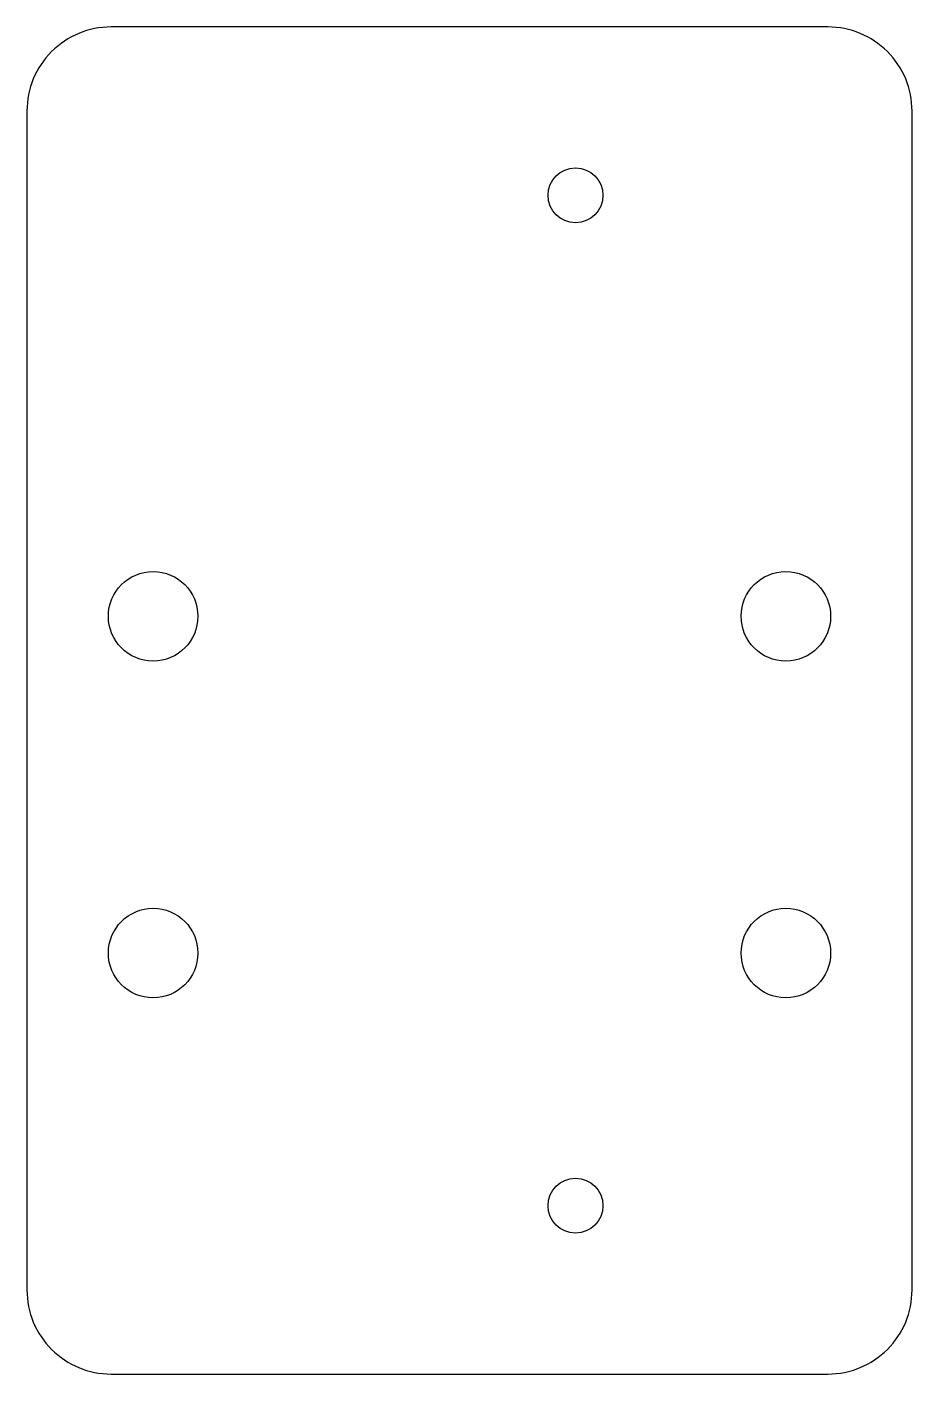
# Model space of a CAD drawing. Header units: inches. Extents: x 0 to 2.63, y -1 to 3.
import ezdxf

# ---------------------------------------------------------------- set-up
doc = ezdxf.new("R2010")
doc.units = ezdxf.units.IN
doc.header["$MEASUREMENT"] = 0

msp = doc.modelspace()

# ---------------------------------------------------------------- linework, layer by layer
msp.add_lwpolyline([(2.38, -1, 0.414214), (2.63, -0.75), (2.63, 2.75, 0.414214), (2.38, 3), (0.25, 3, 0.414214), (0, 2.75), (0, -0.75, 0.414214), (0.25, -1)], format="xyb", close=True)
for centre, radius in [((1.63, 2.5), 0.0815), ((0.375, 1.25), 0.133), ((2.255, 1.25), 0.133), ((0.375, 0.25), 0.133), ((2.255, 0.25), 0.133), ((1.63, -0.5), 0.0815)]:
    msp.add_circle(centre, radius)

doc.saveas('drawing.dxf')
